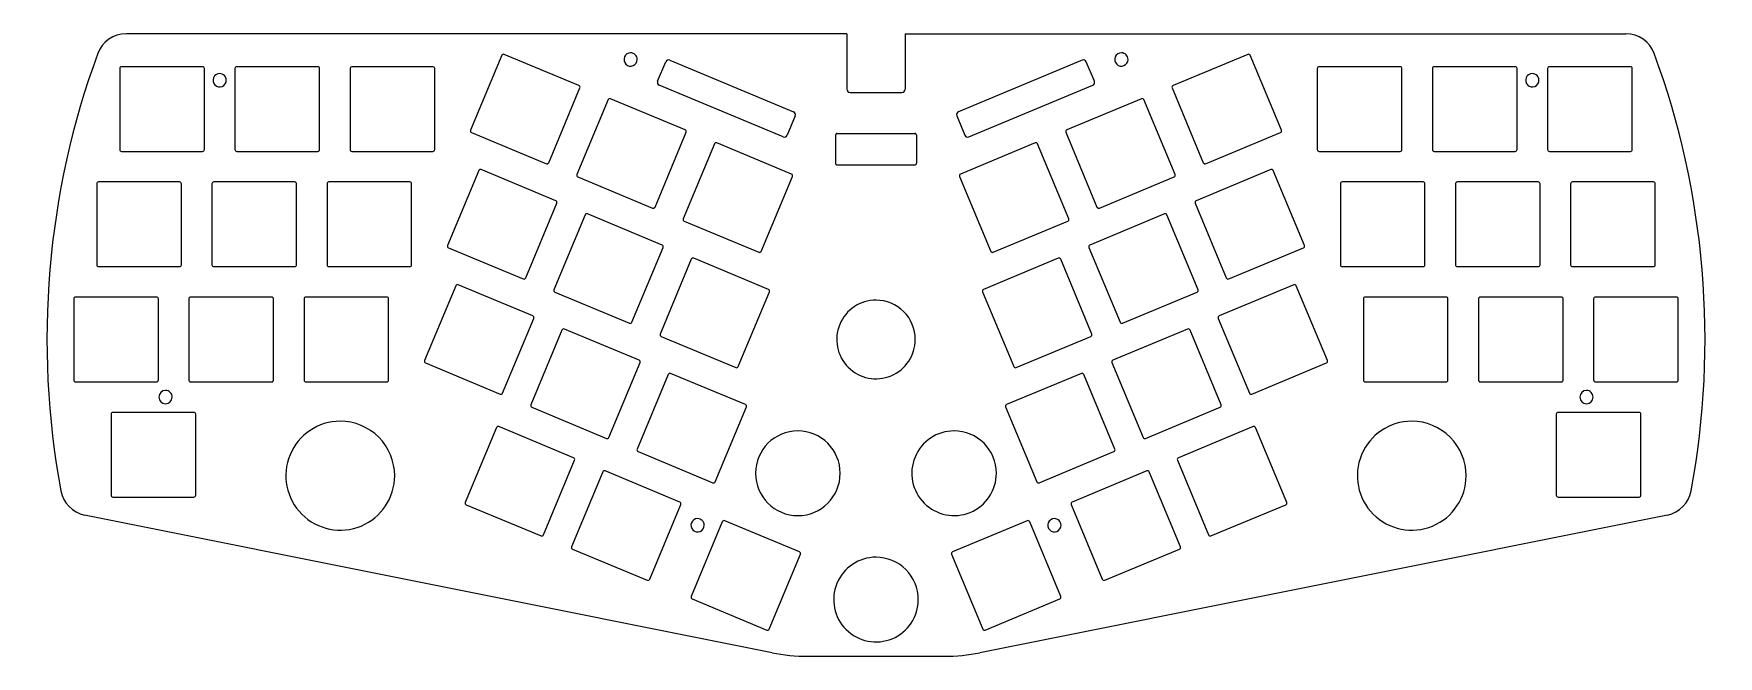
# Model space of a CAD drawing. Header units: millimetres. Extents: x 0 to 279, y 4 to 107.
import ezdxf

# ---------------------------------------------------------------- set-up
doc = ezdxf.new("R2010")
doc.units = ezdxf.units.MM
doc.layers.get('0').update_dxf_attribs({"linetype": 'CONTINUOUS'})

msp = doc.modelspace()

# ---------------------------------------------------------------- linework, layer by layer
at = {"color": 1}
for points in [[(134.9574, 107.2573), (15.6952, 107.2573)], [(134.9574, 107.2573), (134.9574, 98.0627)], [(144.5574, 107.2573), (144.5574, 98.0627)], [(144.5574, 107.2573), (263.8196, 107.2573)], [(77.8424, 103.6832), (72.6888, 91.3139)], [(90.604, 98.6911), (78.2347, 103.8448)], [(201.2801, 103.8448), (188.9108, 98.6911)], [(206.826, 91.3139), (201.6724, 103.6832)], [(14.6474, 101.5069), (14.6474, 88.1069)], [(28.3474, 101.8069), (14.9474, 101.8069)], [(28.6474, 88.1069), (28.6474, 101.5069)], [(33.6974, 101.5069), (33.6974, 88.1069)], [(47.3974, 101.8069), (33.9974, 101.8069)], [(47.6974, 88.1069), (47.6974, 101.5069)], [(52.7474, 101.5069), (52.7474, 88.1069)], [(66.4474, 101.8069), (53.0474, 101.8069)], [(66.7474, 88.1069), (66.7474, 101.5069)], [(103.6272, 99.3915), (104.9733, 102.6223)], [(105.6272, 102.8915), (126.1196, 94.3534)], [(173.8876, 102.8915), (153.3952, 94.3534)], [(175.8876, 99.3915), (174.5415, 102.6223)], [(212.7674, 101.5069), (212.7674, 88.1069)], [(226.4674, 101.8069), (213.0674, 101.8069)], [(226.7674, 88.1069), (226.7674, 101.5069)], [(231.8174, 101.5069), (231.8174, 88.1069)], [(245.5174, 101.8069), (232.1174, 101.8069)], [(245.8174, 88.1069), (245.8174, 101.5069)], [(250.8674, 101.5069), (250.8674, 88.1069)], [(264.5674, 101.8069), (251.1674, 101.8069)], [(264.8674, 88.1069), (264.8674, 101.5069)], [(85.6119, 85.9295), (90.7656, 98.2988)], [(124.3889, 90.1995), (103.8965, 98.7377)], [(135.4574, 97.5627), (144.0574, 97.5627)], [(155.1259, 90.1995), (175.6183, 98.7377)], [(188.7492, 98.2988), (193.9029, 85.9295)], [(95.4272, 96.3566), (90.2735, 83.9873)], [(108.1888, 91.3645), (95.8195, 96.5181)], [(183.6953, 96.5181), (171.326, 91.3645)], [(189.2413, 83.9873), (184.0876, 96.3566)], [(126.3888, 93.6995), (125.0427, 90.4687)], [(153.126, 93.6995), (154.4721, 90.4687)], [(72.8503, 90.9216), (85.2196, 85.768)], [(103.1967, 78.6028), (108.3503, 90.9722)], [(125.7735, 84.0378), (113.4042, 89.1915)], [(133.0574, 90.4627), (133.0574, 85.8627)], [(133.3574, 90.7627), (146.1574, 90.7627)], [(146.4574, 90.4627), (146.4574, 85.8627)], [(166.1106, 89.1915), (153.7413, 84.0378)], [(171.1645, 90.9722), (176.3181, 78.6028)], [(194.2952, 85.768), (206.6645, 90.9216)], [(14.9474, 87.8069), (28.3474, 87.8069)], [(33.9974, 87.8069), (47.3974, 87.8069)], [(53.0474, 87.8069), (66.4474, 87.8069)], [(113.0119, 89.0299), (107.8582, 76.6606)], [(171.6566, 76.6606), (166.5029, 89.0299)], [(213.0674, 87.8069), (226.4674, 87.8069)], [(232.1174, 87.8069), (245.5174, 87.8069)], [(251.1674, 87.8069), (264.5674, 87.8069)], [(74.0327, 84.6332), (68.8791, 72.2639)], [(86.7943, 79.6411), (74.425, 84.7947)], [(120.7814, 71.2762), (125.935, 83.6455)], [(133.3574, 85.5627), (146.1574, 85.5627)], [(153.5798, 83.6455), (158.7334, 71.2762)], [(205.0898, 84.7947), (192.7205, 79.6411)], [(210.6357, 72.2639), (205.4821, 84.6332)], [(10.8374, 82.4569), (10.8374, 69.0569)], [(24.5374, 82.7569), (11.1374, 82.7569)], [(24.8374, 69.0569), (24.8374, 82.4569)], [(29.8874, 82.4569), (29.8874, 69.0569)], [(43.5874, 82.7569), (30.1874, 82.7569)], [(43.8874, 69.0569), (43.8874, 82.4569)], [(48.9374, 82.4569), (48.9374, 69.0569)], [(62.6374, 82.7569), (49.2374, 82.7569)], [(62.9374, 69.0569), (62.9374, 82.4569)], [(90.435, 83.595), (102.8043, 78.4413)], [(176.7105, 78.4413), (189.0798, 83.595)], [(216.5774, 82.4569), (216.5774, 69.0569)], [(230.2774, 82.7569), (216.8774, 82.7569)], [(230.5774, 69.0569), (230.5774, 82.4569)], [(235.6274, 82.4569), (235.6274, 69.0569)], [(249.3274, 82.7569), (235.9274, 82.7569)], [(249.6274, 69.0569), (249.6274, 82.4569)], [(254.6774, 82.4569), (254.6774, 69.0569)], [(268.3774, 82.7569), (254.9774, 82.7569)], [(268.6774, 69.0569), (268.6774, 82.4569)], [(81.8022, 66.8794), (86.9559, 79.2488)], [(192.5589, 79.2488), (197.7126, 66.8794)], [(91.6174, 77.3065), (86.4638, 64.9372)], [(104.3791, 72.3144), (92.0097, 77.4681)], [(108.0198, 76.2683), (120.3891, 71.1146)], [(159.1257, 71.1146), (171.495, 76.2683)], [(187.5051, 77.4681), (175.1357, 72.3144)], [(193.051, 64.9372), (187.8974, 77.3065)], [(69.0406, 71.8716), (81.4099, 66.7179)], [(99.3869, 59.5528), (104.5406, 71.9221)], [(109.2022, 69.9799), (104.0485, 57.6106)], [(121.9638, 64.9877), (109.5945, 70.1414)], [(169.9203, 70.1414), (157.551, 64.9877)], [(175.4663, 57.6106), (170.3126, 69.9799)], [(174.9742, 71.9221), (180.1279, 59.5528)], [(198.1049, 66.7179), (210.4742, 71.8716)], [(11.1374, 68.7569), (24.5374, 68.7569)], [(30.1874, 68.7569), (43.5874, 68.7569)], [(49.2374, 68.7569), (62.6374, 68.7569)], [(216.8774, 68.7569), (230.2774, 68.7569)], [(235.9274, 68.7569), (249.3274, 68.7569)], [(254.9774, 68.7569), (268.3774, 68.7569)], [(70.223, 65.5831), (65.0693, 53.2138)], [(82.9846, 60.591), (70.6153, 65.7447)], [(86.6253, 64.5449), (98.9946, 59.3912)], [(116.9717, 52.2261), (122.1253, 64.5954)], [(157.3895, 64.5954), (162.5431, 52.2261)], [(180.5202, 59.3912), (192.8895, 64.5449)], [(208.8995, 65.7447), (196.5302, 60.591)], [(214.4455, 53.2138), (209.2918, 65.5831)], [(7.0274, 63.4069), (7.0274, 50.0069)], [(20.7274, 63.7069), (7.3274, 63.7069)], [(21.0274, 50.0069), (21.0274, 63.4069)], [(26.0774, 63.4069), (26.0774, 50.0069)], [(39.7774, 63.7069), (26.3774, 63.7069)], [(40.0774, 50.0069), (40.0774, 63.4069)], [(45.1274, 63.4069), (45.1274, 50.0069)], [(58.8274, 63.7069), (45.4274, 63.7069)], [(59.1274, 50.0069), (59.1274, 63.4069)], [(220.3874, 63.4069), (220.3874, 50.0069)], [(234.0874, 63.7069), (220.6874, 63.7069)], [(234.3874, 50.0069), (234.3874, 63.4069)], [(239.4374, 63.4069), (239.4374, 50.0069)], [(253.1374, 63.7069), (239.7374, 63.7069)], [(253.4374, 50.0069), (253.4374, 63.4069)], [(258.4874, 63.4069), (258.4874, 50.0069)], [(272.1874, 63.7069), (258.7874, 63.7069)], [(272.4874, 50.0069), (272.4874, 63.4069)], [(77.9925, 47.8294), (83.1462, 60.1987)], [(196.3686, 60.1987), (201.5223, 47.8294)], [(87.8077, 58.2565), (82.6541, 45.8872)], [(100.5693, 53.2643), (88.2, 58.418)], [(104.2101, 57.2182), (116.5794, 52.0646)], [(162.9354, 52.0646), (175.3047, 57.2182)], [(191.3148, 58.418), (178.9455, 53.2643)], [(196.8607, 45.8872), (191.7071, 58.2565)], [(65.2309, 52.8215), (77.6002, 47.6678)], [(95.5772, 40.5027), (100.7309, 52.872)], [(105.3925, 50.9298), (100.2388, 38.5605)], [(118.1541, 45.9377), (105.7848, 51.0913)], [(173.73, 51.0913), (161.3607, 45.9377)], [(179.276, 38.5605), (174.1223, 50.9298)], [(178.7839, 52.872), (183.9376, 40.5027)], [(201.9146, 47.6678), (214.2839, 52.8215)], [(7.3274, 49.7069), (20.7274, 49.7069)], [(26.3774, 49.7069), (39.7774, 49.7069)], [(45.4274, 49.7069), (58.8274, 49.7069)], [(220.6874, 49.7069), (234.0874, 49.7069)], [(239.7374, 49.7069), (253.1374, 49.7069)], [(258.7874, 49.7069), (272.1874, 49.7069)], [(26.9184, 44.6569), (13.5184, 44.6569)], [(82.8156, 45.4948), (95.1849, 40.3412)], [(113.162, 33.1761), (118.3156, 45.5454)], [(161.1992, 45.5454), (166.3528, 33.1761)], [(184.3299, 40.3412), (196.6992, 45.4948)], [(265.9964, 44.6569), (252.5964, 44.6569)], [(13.2184, 44.3569), (13.2184, 30.9569)], [(27.2184, 30.9569), (27.2184, 44.3569)], [(76.9634, 42.1376), (71.8098, 29.7683)], [(89.725, 37.1455), (77.3557, 42.2992)], [(202.1591, 42.2992), (189.7898, 37.1455)], [(207.705, 29.7683), (202.5514, 42.1376)], [(252.2964, 44.3569), (252.2964, 30.9569)], [(266.2964, 30.9569), (266.2964, 44.3569)], [(84.7329, 24.3839), (89.8866, 36.7532)], [(100.4003, 38.1682), (112.7696, 33.0145)], [(166.7451, 33.0145), (179.1145, 38.1682)], [(189.6282, 36.7532), (194.7819, 24.3839)], [(94.5481, 34.811), (89.3945, 22.4416)], [(107.3098, 29.8188), (94.9405, 34.9725)], [(184.5743, 34.9725), (172.205, 29.8188)], [(190.1203, 22.4416), (184.9667, 34.811)], [(13.5184, 30.6569), (26.9184, 30.6569)], [(71.9713, 29.376), (84.3406, 24.2223)], [(102.3176, 17.0572), (107.4713, 29.4265)], [(172.0435, 29.4265), (177.1972, 17.0572)], [(195.1742, 24.2223), (207.5435, 29.376)], [(252.5964, 30.6569), (265.9964, 30.6569)], [(122.563, 4.9109), (8.8374, 27.6768)], [(114.3307, 26.5679), (109.1771, 14.1986)], [(127.0923, 21.5758), (114.723, 26.7294)], [(164.7918, 26.7294), (152.4225, 21.5758)], [(270.6779, 27.6773), (156.9496, 4.9109)], [(170.3377, 14.1986), (165.1841, 26.5679)], [(89.556, 22.0493), (101.9253, 16.8957)], [(122.1002, 8.8142), (127.2539, 21.1835)], [(152.2609, 21.1835), (157.4146, 8.8142)], [(177.5895, 16.8957), (189.9588, 22.0493)], [(109.3386, 13.8063), (121.7079, 8.6526)], [(157.8069, 8.6526), (170.1762, 13.8063)], [(128.4517, 4.3273), (151.061, 4.3273)]]:
    msp.add_lwpolyline(points, dxfattribs=at)
for points in [[(99.162804, 104.0938)], [(180.35201, 104.0938)], [(31.1724, 100.6694)], [(248.34241, 100.6694)], [(139.7574, 63.206902)], [(22.218399, 48.2819)], [(257.29639, 48.2819)], [(51.127399, 43.181896)], [(228.38741, 43.181896)], [(126.8342, 41.591297)], [(152.6806, 41.591297)], [(110.242, 27.084699)], [(169.2728, 27.084699)], [(139.7574, 20.706898)]]:
    msp.add_lwpolyline(points, close=True, dxfattribs=at)
for points in [[(15.6952, 107.2573), (13.598371, 107.257284), (11.724293, 105.948951), (11.0016, 103.9806)], [(268.5132, 103.9806), (267.790531, 105.94897), (265.916438, 107.257313), (263.8196, 107.2573)], [(11.0016, 103.9806), (2.513041, 80.860928), (0.406229, 55.882157), (4.9024, 31.6673)], [(78.00508, 103.845252), (77.931508, 103.814946), (77.87299, 103.756654), (77.8424, 103.6832)], [(78.2347, 103.8448), (78.161249, 103.875396), (78.078651, 103.875559), (78.00508, 103.845252)], [(98.146537, 103.414752), (97.976277, 103.00371), (98.070389, 102.53058), (98.384987, 102.215982)], [(99.162804, 104.0938), (98.717896, 104.0938), (98.316796, 103.825794), (98.146537, 103.414752)], [(99.940621, 103.771617), (99.734331, 103.977907), (99.454542, 104.0938), (99.162804, 104.0938)], [(100.262804, 102.9938), (100.262804, 103.285538), (100.146911, 103.565327), (99.940621, 103.771617)], [(179.335743, 103.414752), (179.165483, 103.00371), (179.259595, 102.53058), (179.574193, 102.215982)], [(180.35201, 104.0938), (179.907102, 104.0938), (179.506002, 103.825794), (179.335743, 103.414752)], [(181.129827, 103.771617), (180.923537, 103.977907), (180.643748, 104.0938), (180.35201, 104.0938)], [(181.45201, 102.9938), (181.45201, 103.285538), (181.336117, 103.565327), (181.129827, 103.771617)], [(201.50972, 103.845252), (201.436149, 103.875559), (201.353551, 103.875396), (201.2801, 103.8448)], [(201.6724, 103.6832), (201.64181, 103.756654), (201.583292, 103.814946), (201.50972, 103.845252)], [(274.6124, 31.6673), (279.108571, 55.882157), (277.001759, 80.860928), (268.5132, 103.9806)], [(14.735268, 101.719032), (14.679007, 101.662771), (14.6474, 101.586465), (14.6474, 101.5069)], [(14.9474, 101.8069), (14.867835, 101.8069), (14.791529, 101.775293), (14.735268, 101.719032)], [(28.559532, 101.719032), (28.503271, 101.775293), (28.426965, 101.8069), (28.3474, 101.8069)], [(28.6474, 101.5069), (28.6474, 101.586465), (28.615793, 101.662771), (28.559532, 101.719032)], [(31.1724, 100.6694), (30.727492, 100.6694), (30.326392, 100.401394), (30.156133, 99.990352)], [(31.950217, 100.347217), (31.743927, 100.553507), (31.464138, 100.6694), (31.1724, 100.6694)], [(32.2724, 99.5694), (32.2724, 99.861138), (32.156507, 100.140927), (31.950217, 100.347217)], [(33.785268, 101.719032), (33.729007, 101.662771), (33.6974, 101.586465), (33.6974, 101.5069)], [(33.9974, 101.8069), (33.917835, 101.8069), (33.841529, 101.775293), (33.785268, 101.719032)], [(47.609532, 101.719032), (47.553271, 101.775293), (47.476965, 101.8069), (47.3974, 101.8069)], [(47.6974, 101.5069), (47.6974, 101.586465), (47.665793, 101.662771), (47.609532, 101.719032)], [(53.0474, 101.8069), (52.881715, 101.8069), (52.7474, 101.672585), (52.7474, 101.5069)], [(66.7474, 101.5069), (66.7474, 101.672585), (66.613085, 101.8069), (66.4474, 101.8069)], [(98.384987, 102.215982), (98.699584, 101.901385), (99.172714, 101.807273), (99.583756, 101.977532)], [(99.583756, 101.977532), (99.994798, 102.147792), (100.262804, 102.548891), (100.262804, 102.9938)], [(105.244493, 102.892337), (105.121861, 102.841852), (105.024309, 102.744715), (104.9733, 102.6223)], [(105.6272, 102.8915), (105.50479, 102.942522), (105.367125, 102.942823), (105.244493, 102.892337)], [(174.270307, 102.892337), (174.147675, 102.942823), (174.01001, 102.942522), (173.8876, 102.8915)], [(174.5415, 102.6223), (174.490491, 102.744715), (174.392939, 102.841852), (174.270307, 102.892337)], [(179.574193, 102.215982), (179.88879, 101.901385), (180.36192, 101.807273), (180.772962, 101.977532)], [(180.772962, 101.977532), (181.184004, 102.147792), (181.45201, 102.548891), (181.45201, 102.9938)], [(212.855268, 101.719032), (212.799007, 101.662771), (212.7674, 101.586465), (212.7674, 101.5069)], [(213.0674, 101.8069), (212.987835, 101.8069), (212.911529, 101.775293), (212.855268, 101.719032)], [(226.679532, 101.719032), (226.623271, 101.775293), (226.546965, 101.8069), (226.4674, 101.8069)], [(226.7674, 101.5069), (226.7674, 101.586465), (226.735793, 101.662771), (226.679532, 101.719032)], [(231.905268, 101.719032), (231.849007, 101.662771), (231.8174, 101.586465), (231.8174, 101.5069)], [(232.1174, 101.8069), (232.037835, 101.8069), (231.961529, 101.775293), (231.905268, 101.719032)], [(245.729532, 101.719032), (245.673271, 101.775293), (245.596965, 101.8069), (245.5174, 101.8069)], [(245.8174, 101.5069), (245.8174, 101.586465), (245.785793, 101.662771), (245.729532, 101.719032)], [(248.34241, 100.6694), (247.897502, 100.6694), (247.496402, 100.401394), (247.326143, 99.990352)], [(249.120227, 100.347217), (248.913937, 100.553507), (248.634148, 100.6694), (248.34241, 100.6694)], [(249.44241, 99.5694), (249.44241, 99.861138), (249.326517, 100.140927), (249.120227, 100.347217)], [(250.955268, 101.719032), (250.899007, 101.662771), (250.8674, 101.586465), (250.8674, 101.5069)], [(251.1674, 101.8069), (251.087835, 101.8069), (251.011529, 101.775293), (250.955268, 101.719032)], [(264.779532, 101.719032), (264.723271, 101.775293), (264.646965, 101.8069), (264.5674, 101.8069)], [(264.8674, 101.5069), (264.8674, 101.586465), (264.835793, 101.662771), (264.779532, 101.719032)], [(30.156133, 99.990352), (29.985873, 99.57931), (30.079985, 99.10618), (30.394583, 98.791583)], [(30.394583, 98.791583), (30.70918, 98.476985), (31.18231, 98.382873), (31.593352, 98.553133)], [(31.593352, 98.553133), (32.004394, 98.723392), (32.2724, 99.124492), (32.2724, 99.5694)], [(90.766052, 98.52842), (90.735746, 98.601992), (90.677454, 98.66051), (90.604, 98.6911)], [(90.7656, 98.2988), (90.796196, 98.372251), (90.796359, 98.454849), (90.766052, 98.52842)], [(103.6272, 99.3915), (103.52103, 99.136593), (103.641598, 98.843882), (103.8965, 98.7377)], [(134.9574, 98.0627), (134.9574, 97.930092), (135.010078, 97.802915), (135.103847, 97.709147)], [(135.103847, 97.709147), (135.197615, 97.615378), (135.324792, 97.5627), (135.4574, 97.5627)], [(144.0574, 97.5627), (144.190008, 97.5627), (144.317185, 97.615378), (144.410953, 97.709147)], [(144.410953, 97.709147), (144.504722, 97.802915), (144.5574, 97.930092), (144.5574, 98.0627)], [(175.6183, 98.7377), (175.873202, 98.843882), (175.99377, 99.136593), (175.8876, 99.3915)], [(188.748748, 98.52842), (188.718441, 98.454849), (188.718604, 98.372251), (188.7492, 98.2988)], [(188.9108, 98.6911), (188.837346, 98.66051), (188.779054, 98.601992), (188.748748, 98.52842)], [(247.326143, 99.990352), (247.155883, 99.57931), (247.249995, 99.10618), (247.564593, 98.791583)], [(247.564593, 98.791583), (247.87919, 98.476985), (248.35232, 98.382873), (248.763362, 98.553133)], [(248.763362, 98.553133), (249.174404, 98.723392), (249.44241, 99.124492), (249.44241, 99.5694)], [(95.8195, 96.5181), (95.666572, 96.581824), (95.49094, 96.509521), (95.4272, 96.3566)], [(184.0876, 96.3566), (184.02386, 96.509521), (183.848228, 96.581824), (183.6953, 96.5181)], [(126.389637, 94.082207), (126.339152, 94.204839), (126.242015, 94.302391), (126.1196, 94.3534)], [(126.3888, 93.6995), (126.439822, 93.82191), (126.440123, 93.959575), (126.389637, 94.082207)], [(153.125163, 94.082207), (153.074677, 93.959575), (153.074978, 93.82191), (153.126, 93.6995)], [(153.3952, 94.3534), (153.272785, 94.302391), (153.175648, 94.204839), (153.125163, 94.082207)], [(72.6888, 91.3139), (72.625076, 91.160972), (72.697379, 90.98534), (72.8503, 90.9216)], [(108.3503, 90.9722), (108.414024, 91.125128), (108.341721, 91.30076), (108.1888, 91.3645)], [(113.17458, 89.191952), (113.101008, 89.161646), (113.04249, 89.103354), (113.0119, 89.0299)], [(113.4042, 89.1915), (113.330749, 89.222096), (113.248151, 89.222259), (113.17458, 89.191952)], [(124.3889, 90.1995), (124.643779, 90.093319), (124.936479, 90.213837), (125.0427, 90.4687)], [(133.145268, 90.674832), (133.089007, 90.618571), (133.0574, 90.542265), (133.0574, 90.4627)], [(133.3574, 90.7627), (133.277835, 90.7627), (133.201529, 90.731093), (133.145268, 90.674832)], [(146.369532, 90.674832), (146.313271, 90.731093), (146.236965, 90.7627), (146.1574, 90.7627)], [(146.4574, 90.4627), (146.4574, 90.542265), (146.425793, 90.618571), (146.369532, 90.674832)], [(154.4721, 90.4687), (154.578321, 90.213837), (154.871021, 90.093319), (155.1259, 90.1995)], [(166.34022, 89.191952), (166.266649, 89.222259), (166.184051, 89.222096), (166.1106, 89.1915)], [(166.5029, 89.0299), (166.47231, 89.103354), (166.413792, 89.161646), (166.34022, 89.191952)], [(171.326, 91.3645), (171.173079, 91.30076), (171.100776, 91.125128), (171.1645, 90.9722)], [(206.6645, 90.9216), (206.817421, 90.98534), (206.889724, 91.160972), (206.826, 91.3139)], [(14.6474, 88.1069), (14.6474, 88.027335), (14.679007, 87.951029), (14.735268, 87.894768)], [(14.735268, 87.894768), (14.791529, 87.838507), (14.867835, 87.8069), (14.9474, 87.8069)], [(28.3474, 87.8069), (28.426965, 87.8069), (28.503271, 87.838507), (28.559532, 87.894768)], [(28.559532, 87.894768), (28.615793, 87.951029), (28.6474, 88.027335), (28.6474, 88.1069)], [(33.6974, 88.1069), (33.6974, 88.027335), (33.729007, 87.951029), (33.785268, 87.894768)], [(33.785268, 87.894768), (33.841529, 87.838507), (33.917835, 87.8069), (33.9974, 87.8069)], [(47.3974, 87.8069), (47.476965, 87.8069), (47.553271, 87.838507), (47.609532, 87.894768)], [(47.609532, 87.894768), (47.665793, 87.951029), (47.6974, 88.027335), (47.6974, 88.1069)], [(52.7474, 88.1069), (52.7474, 88.027335), (52.779007, 87.951029), (52.835268, 87.894768)], [(52.835268, 87.894768), (52.891529, 87.838507), (52.967835, 87.8069), (53.0474, 87.8069)], [(66.4474, 87.8069), (66.613085, 87.8069), (66.7474, 87.941215), (66.7474, 88.1069)], [(212.7674, 88.1069), (212.7674, 88.027335), (212.799007, 87.951029), (212.855268, 87.894768)], [(212.855268, 87.894768), (212.911529, 87.838507), (212.987835, 87.8069), (213.0674, 87.8069)], [(226.4674, 87.8069), (226.546965, 87.8069), (226.623271, 87.838507), (226.679532, 87.894768)], [(226.679532, 87.894768), (226.735793, 87.951029), (226.7674, 88.027335), (226.7674, 88.1069)], [(231.8174, 88.1069), (231.8174, 88.027335), (231.849007, 87.951029), (231.905268, 87.894768)], [(231.905268, 87.894768), (231.961529, 87.838507), (232.037835, 87.8069), (232.1174, 87.8069)], [(245.5174, 87.8069), (245.596965, 87.8069), (245.673271, 87.838507), (245.729532, 87.894768)], [(245.729532, 87.894768), (245.785793, 87.951029), (245.8174, 88.027335), (245.8174, 88.1069)], [(250.8674, 88.1069), (250.8674, 88.027335), (250.899007, 87.951029), (250.955268, 87.894768)], [(250.955268, 87.894768), (251.011529, 87.838507), (251.087835, 87.8069), (251.1674, 87.8069)], [(264.5674, 87.8069), (264.646965, 87.8069), (264.723271, 87.838507), (264.779532, 87.894768)], [(264.779532, 87.894768), (264.835793, 87.951029), (264.8674, 88.027335), (264.8674, 88.1069)], [(74.425, 84.7947), (74.272072, 84.858424), (74.09644, 84.786121), (74.0327, 84.6332)], [(85.2196, 85.768), (85.372528, 85.704276), (85.54816, 85.776579), (85.6119, 85.9295)], [(90.2735, 83.9873), (90.209776, 83.834372), (90.282079, 83.65874), (90.435, 83.595)], [(125.935, 83.6455), (125.998724, 83.798428), (125.926421, 83.97406), (125.7735, 84.0378)], [(133.0574, 85.8627), (133.0574, 85.783135), (133.089007, 85.706829), (133.145268, 85.650568)], [(133.145268, 85.650568), (133.201529, 85.594307), (133.277835, 85.5627), (133.3574, 85.5627)], [(146.1574, 85.5627), (146.236965, 85.5627), (146.313271, 85.594307), (146.369532, 85.650568)], [(146.369532, 85.650568), (146.425793, 85.706829), (146.4574, 85.783135), (146.4574, 85.8627)], [(153.7413, 84.0378), (153.588379, 83.97406), (153.516076, 83.798428), (153.5798, 83.6455)], [(189.0798, 83.595), (189.232721, 83.65874), (189.305024, 83.834372), (189.2413, 83.9873)], [(193.9029, 85.9295), (193.96664, 85.776579), (194.142272, 85.704276), (194.2952, 85.768)], [(205.4821, 84.6332), (205.41836, 84.786121), (205.242728, 84.858424), (205.0898, 84.7947)], [(10.925268, 82.669032), (10.869007, 82.612771), (10.8374, 82.536465), (10.8374, 82.4569)], [(11.1374, 82.7569), (11.057835, 82.7569), (10.981529, 82.725293), (10.925268, 82.669032)], [(24.749532, 82.669032), (24.693271, 82.725293), (24.616965, 82.7569), (24.5374, 82.7569)], [(24.8374, 82.4569), (24.8374, 82.536465), (24.805793, 82.612771), (24.749532, 82.669032)], [(29.975268, 82.669032), (29.919007, 82.612771), (29.8874, 82.536465), (29.8874, 82.4569)], [(30.1874, 82.7569), (30.107835, 82.7569), (30.031529, 82.725293), (29.975268, 82.669032)], [(43.799532, 82.669032), (43.743271, 82.725293), (43.666965, 82.7569), (43.5874, 82.7569)], [(43.8874, 82.4569), (43.8874, 82.536465), (43.855793, 82.612771), (43.799532, 82.669032)], [(49.025268, 82.669032), (48.969007, 82.612771), (48.9374, 82.536465), (48.9374, 82.4569)], [(49.2374, 82.7569), (49.157835, 82.7569), (49.081529, 82.725293), (49.025268, 82.669032)], [(62.849532, 82.669032), (62.793271, 82.725293), (62.716965, 82.7569), (62.6374, 82.7569)], [(62.9374, 82.4569), (62.9374, 82.536465), (62.905793, 82.612771), (62.849532, 82.669032)], [(216.665268, 82.669032), (216.609007, 82.612771), (216.5774, 82.536465), (216.5774, 82.4569)], [(216.8774, 82.7569), (216.797835, 82.7569), (216.721529, 82.725293), (216.665268, 82.669032)], [(230.489532, 82.669032), (230.433271, 82.725293), (230.356965, 82.7569), (230.2774, 82.7569)], [(230.5774, 82.4569), (230.5774, 82.536465), (230.545793, 82.612771), (230.489532, 82.669032)], [(235.715268, 82.669032), (235.659007, 82.612771), (235.6274, 82.536465), (235.6274, 82.4569)], [(235.9274, 82.7569), (235.847835, 82.7569), (235.771529, 82.725293), (235.715268, 82.669032)], [(249.539532, 82.669032), (249.483271, 82.725293), (249.406965, 82.7569), (249.3274, 82.7569)], [(249.6274, 82.4569), (249.6274, 82.536465), (249.595793, 82.612771), (249.539532, 82.669032)], [(254.765268, 82.669032), (254.709007, 82.612771), (254.6774, 82.536465), (254.6774, 82.4569)], [(254.9774, 82.7569), (254.897835, 82.7569), (254.821529, 82.725293), (254.765268, 82.669032)], [(268.589532, 82.669032), (268.533271, 82.725293), (268.456965, 82.7569), (268.3774, 82.7569)], [(268.6774, 82.4569), (268.6774, 82.536465), (268.645793, 82.612771), (268.589532, 82.669032)], [(86.956352, 79.47842), (86.926046, 79.551992), (86.867754, 79.61051), (86.7943, 79.6411)], [(86.9559, 79.2488), (86.986496, 79.322251), (86.986659, 79.404849), (86.956352, 79.47842)], [(102.8043, 78.4413), (102.87775, 78.410667), (102.960363, 78.410473), (103.033956, 78.440762)], [(103.033956, 78.440762), (103.107549, 78.471051), (103.166091, 78.529339), (103.1967, 78.6028)], [(176.3181, 78.6028), (176.348709, 78.529339), (176.407251, 78.471051), (176.480844, 78.440762)], [(176.480844, 78.440762), (176.554437, 78.410473), (176.63705, 78.410667), (176.7105, 78.4413)], [(192.558448, 79.47842), (192.528141, 79.404849), (192.528304, 79.322251), (192.5589, 79.2488)], [(192.7205, 79.6411), (192.647046, 79.61051), (192.588754, 79.551992), (192.558448, 79.47842)], [(91.78008, 77.468552), (91.706508, 77.438246), (91.64799, 77.379954), (91.6174, 77.3065)], [(92.0097, 77.4681), (91.936249, 77.498696), (91.853651, 77.498859), (91.78008, 77.468552)], [(107.8582, 76.6606), (107.827604, 76.587149), (107.827441, 76.504551), (107.857748, 76.43098)], [(107.857748, 76.43098), (107.888054, 76.357408), (107.946346, 76.29889), (108.0198, 76.2683)], [(171.495, 76.2683), (171.568454, 76.29889), (171.626746, 76.357408), (171.657052, 76.43098)], [(171.657052, 76.43098), (171.687359, 76.504551), (171.687196, 76.587149), (171.6566, 76.6606)], [(187.73472, 77.468552), (187.661149, 77.498859), (187.578551, 77.498696), (187.5051, 77.4681)], [(187.8974, 77.3065), (187.86681, 77.379954), (187.808292, 77.438246), (187.73472, 77.468552)], [(68.8791, 72.2639), (68.815376, 72.110972), (68.887679, 71.93534), (69.0406, 71.8716)], [(104.5406, 71.9221), (104.604324, 72.075028), (104.532021, 72.25066), (104.3791, 72.3144)], [(109.5945, 70.1414), (109.441572, 70.205124), (109.26594, 70.132821), (109.2022, 69.9799)], [(120.3891, 71.1146), (120.462551, 71.084004), (120.545149, 71.083841), (120.61872, 71.114148)], [(120.61872, 71.114148), (120.692292, 71.144454), (120.75081, 71.202746), (120.7814, 71.2762)], [(158.7334, 71.2762), (158.76399, 71.202746), (158.822508, 71.144454), (158.89608, 71.114148)], [(158.89608, 71.114148), (158.969651, 71.083841), (159.052249, 71.084004), (159.1257, 71.1146)], [(170.3126, 69.9799), (170.24886, 70.132821), (170.073228, 70.205124), (169.9203, 70.1414)], [(175.1357, 72.3144), (174.982779, 72.25066), (174.910476, 72.075028), (174.9742, 71.9221)], [(210.4742, 71.8716), (210.627121, 71.93534), (210.699424, 72.110972), (210.6357, 72.2639)], [(10.8374, 69.0569), (10.8374, 68.977335), (10.869007, 68.901029), (10.925268, 68.844768)], [(10.925268, 68.844768), (10.981529, 68.788507), (11.057835, 68.7569), (11.1374, 68.7569)], [(24.5374, 68.7569), (24.616965, 68.7569), (24.693271, 68.788507), (24.749532, 68.844768)], [(24.749532, 68.844768), (24.805793, 68.901029), (24.8374, 68.977335), (24.8374, 69.0569)], [(29.8874, 69.0569), (29.8874, 68.977335), (29.919007, 68.901029), (29.975268, 68.844768)], [(29.975268, 68.844768), (30.031529, 68.788507), (30.107835, 68.7569), (30.1874, 68.7569)], [(43.5874, 68.7569), (43.666965, 68.7569), (43.743271, 68.788507), (43.799532, 68.844768)], [(43.799532, 68.844768), (43.855793, 68.901029), (43.8874, 68.977335), (43.8874, 69.0569)], [(48.9374, 69.0569), (48.9374, 68.977335), (48.969007, 68.901029), (49.025268, 68.844768)], [(49.025268, 68.844768), (49.081529, 68.788507), (49.157835, 68.7569), (49.2374, 68.7569)], [(62.6374, 68.7569), (62.716965, 68.7569), (62.793271, 68.788507), (62.849532, 68.844768)], [(62.849532, 68.844768), (62.905793, 68.901029), (62.9374, 68.977335), (62.9374, 69.0569)], [(216.5774, 69.0569), (216.5774, 68.977335), (216.609007, 68.901029), (216.665268, 68.844768)], [(216.665268, 68.844768), (216.721529, 68.788507), (216.797835, 68.7569), (216.8774, 68.7569)], [(230.2774, 68.7569), (230.356965, 68.7569), (230.433271, 68.788507), (230.489532, 68.844768)], [(230.489532, 68.844768), (230.545793, 68.901029), (230.5774, 68.977335), (230.5774, 69.0569)], [(235.6274, 69.0569), (235.6274, 68.977335), (235.659007, 68.901029), (235.715268, 68.844768)], [(235.715268, 68.844768), (235.771529, 68.788507), (235.847835, 68.7569), (235.9274, 68.7569)], [(249.3274, 68.7569), (249.406965, 68.7569), (249.483271, 68.788507), (249.539532, 68.844768)], [(249.539532, 68.844768), (249.595793, 68.901029), (249.6274, 68.977335), (249.6274, 69.0569)], [(254.6774, 69.0569), (254.6774, 68.977335), (254.709007, 68.901029), (254.765268, 68.844768)], [(254.765268, 68.844768), (254.821529, 68.788507), (254.897835, 68.7569), (254.9774, 68.7569)], [(268.3774, 68.7569), (268.456965, 68.7569), (268.533271, 68.788507), (268.589532, 68.844768)], [(268.589532, 68.844768), (268.645793, 68.901029), (268.6774, 68.977335), (268.6774, 69.0569)], [(70.38568, 65.745152), (70.312108, 65.714846), (70.25359, 65.656554), (70.223, 65.5831)], [(70.6153, 65.7447), (70.541849, 65.775296), (70.459251, 65.775459), (70.38568, 65.745152)], [(81.4099, 66.7179), (81.562828, 66.654176), (81.73846, 66.726479), (81.8022, 66.8794)], [(86.4638, 64.9372), (86.400076, 64.784272), (86.472379, 64.60864), (86.6253, 64.5449)], [(122.1253, 64.5954), (122.189024, 64.748328), (122.116721, 64.92396), (121.9638, 64.9877)], [(157.551, 64.9877), (157.398079, 64.92396), (157.325776, 64.748328), (157.3895, 64.5954)], [(192.8895, 64.5449), (193.042421, 64.60864), (193.114724, 64.784272), (193.051, 64.9372)], [(197.7126, 66.8794), (197.77634, 66.726479), (197.951972, 66.654176), (198.1049, 66.7179)], [(209.12912, 65.745152), (209.055549, 65.775459), (208.972951, 65.775296), (208.8995, 65.7447)], [(209.2918, 65.5831), (209.26121, 65.656554), (209.202692, 65.714846), (209.12912, 65.745152)], [(7.115268, 63.619032), (7.059007, 63.562771), (7.0274, 63.486465), (7.0274, 63.4069)], [(7.3274, 63.7069), (7.247835, 63.7069), (7.171529, 63.675293), (7.115268, 63.619032)], [(20.939532, 63.619032), (20.883271, 63.675293), (20.806965, 63.7069), (20.7274, 63.7069)], [(21.0274, 63.4069), (21.0274, 63.486465), (20.995793, 63.562771), (20.939532, 63.619032)], [(26.165268, 63.619032), (26.109007, 63.562771), (26.0774, 63.486465), (26.0774, 63.4069)], [(26.3774, 63.7069), (26.297835, 63.7069), (26.221529, 63.675293), (26.165268, 63.619032)], [(39.989532, 63.619032), (39.933271, 63.675293), (39.856965, 63.7069), (39.7774, 63.7069)], [(40.0774, 63.4069), (40.0774, 63.486465), (40.045793, 63.562771), (39.989532, 63.619032)], [(45.215268, 63.619032), (45.159007, 63.562771), (45.1274, 63.486465), (45.1274, 63.4069)], [(45.4274, 63.7069), (45.347835, 63.7069), (45.271529, 63.675293), (45.215268, 63.619032)], [(59.039532, 63.619032), (58.983271, 63.675293), (58.906965, 63.7069), (58.8274, 63.7069)], [(59.1274, 63.4069), (59.1274, 63.486465), (59.095793, 63.562771), (59.039532, 63.619032)], [(139.7574, 63.206902), (137.128395, 63.206902), (134.75826, 61.623228), (133.752183, 59.194344)], [(144.353594, 61.303096), (143.134608, 62.522083), (141.481307, 63.206902), (139.7574, 63.206902)], [(220.475268, 63.619032), (220.419007, 63.562771), (220.3874, 63.486465), (220.3874, 63.4069)], [(220.6874, 63.7069), (220.607835, 63.7069), (220.531529, 63.675293), (220.475268, 63.619032)], [(234.299532, 63.619032), (234.243271, 63.675293), (234.166965, 63.7069), (234.0874, 63.7069)], [(234.3874, 63.4069), (234.3874, 63.486465), (234.355793, 63.562771), (234.299532, 63.619032)], [(239.525268, 63.619032), (239.469007, 63.562771), (239.4374, 63.486465), (239.4374, 63.4069)], [(239.7374, 63.7069), (239.657835, 63.7069), (239.581529, 63.675293), (239.525268, 63.619032)], [(253.349532, 63.619032), (253.293271, 63.675293), (253.216965, 63.7069), (253.1374, 63.7069)], [(253.4374, 63.4069), (253.4374, 63.486465), (253.405793, 63.562771), (253.349532, 63.619032)], [(258.575268, 63.619032), (258.519007, 63.562771), (258.4874, 63.486465), (258.4874, 63.4069)], [(258.7874, 63.7069), (258.707835, 63.7069), (258.631529, 63.675293), (258.575268, 63.619032)], [(272.399532, 63.619032), (272.343271, 63.675293), (272.266965, 63.7069), (272.1874, 63.7069)], [(272.4874, 63.4069), (272.4874, 63.486465), (272.455793, 63.562771), (272.399532, 63.619032)], [(83.146652, 60.42832), (83.116346, 60.501892), (83.058054, 60.56041), (82.9846, 60.591)], [(83.1462, 60.1987), (83.176796, 60.272151), (83.176959, 60.354749), (83.146652, 60.42832)], [(98.9946, 59.3912), (99.068051, 59.360604), (99.150649, 59.360441), (99.22422, 59.390748)], [(99.22422, 59.390748), (99.297792, 59.421054), (99.35631, 59.479346), (99.3869, 59.5528)], [(133.752183, 59.194344), (132.746107, 56.765461), (133.302219, 53.969695), (135.161206, 52.110708)], [(146.2574, 56.706902), (146.2574, 58.430809), (145.572581, 60.08411), (144.353594, 61.303096)], [(180.1279, 59.5528), (180.15849, 59.479346), (180.217008, 59.421054), (180.29058, 59.390748)], [(180.29058, 59.390748), (180.364151, 59.360441), (180.446749, 59.360604), (180.5202, 59.3912)], [(196.368148, 60.42832), (196.337841, 60.354749), (196.338004, 60.272151), (196.3686, 60.1987)], [(196.5302, 60.591), (196.456746, 60.56041), (196.398454, 60.501892), (196.368148, 60.42832)], [(88.2, 58.418), (88.047072, 58.481724), (87.87144, 58.409421), (87.8077, 58.2565)], [(104.0485, 57.6106), (104.017873, 57.537137), (104.017694, 57.454514), (104.048002, 57.380919)], [(104.048002, 57.380919), (104.07831, 57.307324), (104.136621, 57.24879), (104.2101, 57.2182)], [(142.244842, 50.701685), (144.673726, 51.707762), (146.2574, 54.077897), (146.2574, 56.706902)], [(175.3047, 57.2182), (175.378179, 57.24879), (175.43649, 57.307324), (175.466798, 57.380919)], [(175.466798, 57.380919), (175.497106, 57.454514), (175.496927, 57.537137), (175.4663, 57.6106)], [(191.7071, 58.2565), (191.64336, 58.409421), (191.467728, 58.481724), (191.3148, 58.418)], [(65.0693, 53.2138), (65.038704, 53.140349), (65.038541, 53.057751), (65.068848, 52.98418)], [(65.068848, 52.98418), (65.099154, 52.910608), (65.157446, 52.85209), (65.2309, 52.8215)], [(100.731352, 53.10162), (100.701046, 53.175192), (100.642754, 53.23371), (100.5693, 53.2643)], [(100.7309, 52.872), (100.761496, 52.945451), (100.761659, 53.028049), (100.731352, 53.10162)], [(178.783448, 53.10162), (178.753141, 53.028049), (178.753304, 52.945451), (178.7839, 52.872)], [(178.9455, 53.2643), (178.872046, 53.23371), (178.813754, 53.175192), (178.783448, 53.10162)], [(214.2839, 52.8215), (214.357354, 52.85209), (214.415646, 52.910608), (214.445952, 52.98418)], [(214.445952, 52.98418), (214.476259, 53.057751), (214.476096, 53.140349), (214.4455, 53.2138)], [(105.7848, 51.0913), (105.631872, 51.155024), (105.45624, 51.082721), (105.3925, 50.9298)], [(116.5794, 52.0646), (116.732328, 52.000876), (116.90796, 52.073179), (116.9717, 52.2261)], [(135.161206, 52.110708), (137.020193, 50.251721), (139.815959, 49.695609), (142.244842, 50.701685)], [(162.5431, 52.2261), (162.60684, 52.073179), (162.782472, 52.000876), (162.9354, 52.0646)], [(174.1223, 50.9298), (174.05856, 51.082721), (173.882928, 51.155024), (173.73, 51.0913)], [(7.0274, 50.0069), (7.0274, 49.927335), (7.059007, 49.851029), (7.115268, 49.794768)], [(7.115268, 49.794768), (7.171529, 49.738507), (7.247835, 49.7069), (7.3274, 49.7069)], [(20.7274, 49.7069), (20.806965, 49.7069), (20.883271, 49.738507), (20.939532, 49.794768)], [(20.939532, 49.794768), (20.995793, 49.851029), (21.0274, 49.927335), (21.0274, 50.0069)], [(22.218399, 48.2819), (21.610886, 48.2819), (21.118399, 47.789413), (21.118399, 47.1819)], [(22.996216, 47.959717), (22.789926, 48.166007), (22.510137, 48.2819), (22.218399, 48.2819)], [(23.318399, 47.1819), (23.318399, 47.473638), (23.202506, 47.753427), (22.996216, 47.959717)], [(26.0774, 50.0069), (26.0774, 49.927335), (26.109007, 49.851029), (26.165268, 49.794768)], [(26.165268, 49.794768), (26.221529, 49.738507), (26.297835, 49.7069), (26.3774, 49.7069)], [(39.7774, 49.7069), (39.856965, 49.7069), (39.933271, 49.738507), (39.989532, 49.794768)], [(39.989532, 49.794768), (40.045793, 49.851029), (40.0774, 49.927335), (40.0774, 50.0069)], [(45.1274, 50.0069), (45.1274, 49.927335), (45.159007, 49.851029), (45.215268, 49.794768)], [(45.215268, 49.794768), (45.271529, 49.738507), (45.347835, 49.7069), (45.4274, 49.7069)], [(58.8274, 49.7069), (58.906965, 49.7069), (58.983271, 49.738507), (59.039532, 49.794768)], [(59.039532, 49.794768), (59.095793, 49.851029), (59.1274, 49.927335), (59.1274, 50.0069)], [(77.6002, 47.6678), (77.673651, 47.637204), (77.756249, 47.637041), (77.82982, 47.667348)], [(77.82982, 47.667348), (77.903392, 47.697654), (77.96191, 47.755946), (77.9925, 47.8294)], [(201.5223, 47.8294), (201.55289, 47.755946), (201.611408, 47.697654), (201.68498, 47.667348)], [(201.68498, 47.667348), (201.758551, 47.637041), (201.841149, 47.637204), (201.9146, 47.6678)], [(220.3874, 50.0069), (220.3874, 49.927335), (220.419007, 49.851029), (220.475268, 49.794768)], [(220.475268, 49.794768), (220.531529, 49.738507), (220.607835, 49.7069), (220.6874, 49.7069)], [(234.0874, 49.7069), (234.166965, 49.7069), (234.243271, 49.738507), (234.299532, 49.794768)], [(234.299532, 49.794768), (234.355793, 49.851029), (234.3874, 49.927335), (234.3874, 50.0069)], [(239.4374, 50.0069), (239.4374, 49.927335), (239.469007, 49.851029), (239.525268, 49.794768)], [(239.525268, 49.794768), (239.581529, 49.738507), (239.657835, 49.7069), (239.7374, 49.7069)], [(253.1374, 49.7069), (253.216965, 49.7069), (253.293271, 49.738507), (253.349532, 49.794768)], [(253.349532, 49.794768), (253.405793, 49.851029), (253.4374, 49.927335), (253.4374, 50.0069)], [(257.29639, 48.2819), (256.688877, 48.2819), (256.19639, 47.789413), (256.19639, 47.1819)], [(258.074207, 47.959717), (257.867917, 48.166007), (257.588128, 48.2819), (257.29639, 48.2819)], [(258.39639, 47.1819), (258.39639, 47.473638), (258.280497, 47.753427), (258.074207, 47.959717)], [(258.4874, 50.0069), (258.4874, 49.927335), (258.519007, 49.851029), (258.575268, 49.794768)], [(258.575268, 49.794768), (258.631529, 49.738507), (258.707835, 49.7069), (258.7874, 49.7069)], [(272.1874, 49.7069), (272.266965, 49.7069), (272.343271, 49.738507), (272.399532, 49.794768)], [(272.399532, 49.794768), (272.455793, 49.851029), (272.4874, 49.927335), (272.4874, 50.0069)], [(13.5184, 44.6569), (13.438835, 44.6569), (13.362529, 44.625293), (13.306268, 44.569032)], [(21.118399, 47.1819), (21.118399, 46.574387), (21.610886, 46.0819), (22.218399, 46.0819)], [(22.218399, 46.0819), (22.825912, 46.0819), (23.318399, 46.574387), (23.318399, 47.1819)], [(27.130532, 44.569032), (27.074271, 44.625293), (26.997965, 44.6569), (26.9184, 44.6569)], [(82.6541, 45.8872), (82.623467, 45.81375), (82.623273, 45.731137), (82.653562, 45.657544)], [(82.653562, 45.657544), (82.683851, 45.583951), (82.742139, 45.525409), (82.8156, 45.4948)], [(118.3156, 45.5454), (118.379324, 45.698328), (118.307021, 45.87396), (118.1541, 45.9377)], [(161.3607, 45.9377), (161.207779, 45.87396), (161.135476, 45.698328), (161.1992, 45.5454)], [(196.6992, 45.4948), (196.772661, 45.525409), (196.830949, 45.583951), (196.861238, 45.657544)], [(196.861238, 45.657544), (196.891527, 45.731137), (196.891333, 45.81375), (196.8607, 45.8872)], [(252.5964, 44.6569), (252.516835, 44.6569), (252.440529, 44.625293), (252.384268, 44.569032)], [(256.19639, 47.1819), (256.19639, 46.574387), (256.688877, 46.0819), (257.29639, 46.0819)], [(257.29639, 46.0819), (257.903903, 46.0819), (258.39639, 46.574387), (258.39639, 47.1819)], [(266.208532, 44.569032), (266.152271, 44.625293), (266.075965, 44.6569), (265.9964, 44.6569)], [(13.306268, 44.569032), (13.250007, 44.512771), (13.2184, 44.436465), (13.2184, 44.3569)], [(27.2184, 44.3569), (27.2184, 44.436465), (27.186793, 44.512771), (27.130532, 44.569032)], [(51.127399, 43.181896), (47.487239, 43.181896), (44.205512, 40.989116), (42.812483, 37.626047)], [(57.49136, 40.545857), (55.803533, 42.233684), (53.514347, 43.181896), (51.127399, 43.181896)], [(77.12608, 42.299652), (77.052508, 42.269346), (76.99399, 42.211054), (76.9634, 42.1376)], [(77.3557, 42.2992), (77.282249, 42.329796), (77.199651, 42.329959), (77.12608, 42.299652)], [(202.38872, 42.299652), (202.315149, 42.329959), (202.232551, 42.329796), (202.1591, 42.2992)], [(202.5514, 42.1376), (202.52081, 42.211054), (202.462292, 42.269346), (202.38872, 42.299652)], [(228.38741, 43.181896), (224.74725, 43.181896), (221.465523, 40.989116), (220.072494, 37.626047)], [(234.751371, 40.545857), (233.063544, 42.233684), (230.774358, 43.181896), (228.38741, 43.181896)], [(252.384268, 44.569032), (252.328007, 44.512771), (252.2964, 44.436465), (252.2964, 44.3569)], [(266.2964, 44.3569), (266.2964, 44.436465), (266.264793, 44.512771), (266.208532, 44.569032)], [(60.127399, 34.181896), (60.127399, 36.568844), (59.179187, 38.85803), (57.49136, 40.545857)], [(95.1849, 40.3412), (95.337828, 40.277476), (95.51346, 40.349779), (95.5772, 40.5027)], [(126.8342, 41.591297), (122.968207, 41.591297), (119.8342, 38.45729), (119.8342, 34.591297)], [(131.783947, 39.541044), (130.471193, 40.853799), (128.690715, 41.591297), (126.8342, 41.591297)], [(133.8342, 34.591297), (133.8342, 36.447812), (133.096702, 38.22829), (131.783947, 39.541044)], [(152.6806, 41.591297), (149.849364, 41.591297), (147.29691, 39.885802), (146.213443, 37.270081)], [(157.630347, 39.541044), (156.317593, 40.853799), (154.537115, 41.591297), (152.6806, 41.591297)], [(159.6806, 34.591297), (159.6806, 36.447812), (158.943102, 38.22829), (157.630347, 39.541044)], [(183.9376, 40.5027), (184.00134, 40.349779), (184.176972, 40.277476), (184.3299, 40.3412)], [(237.38741, 34.181896), (237.38741, 36.568844), (236.439198, 38.85803), (234.751371, 40.545857)], [(42.812483, 37.626047), (41.419454, 34.262977), (42.189456, 30.391917), (44.763438, 27.817935)], [(89.887052, 36.98282), (89.856746, 37.056392), (89.798454, 37.11491), (89.725, 37.1455)], [(89.8866, 36.7532), (89.917196, 36.826651), (89.917359, 36.909249), (89.887052, 36.98282)], [(100.2388, 38.5605), (100.175076, 38.407572), (100.247379, 38.23194), (100.4003, 38.1682)], [(146.213443, 37.270081), (145.129976, 34.65436), (145.728867, 31.643536), (147.730853, 29.64155)], [(179.1145, 38.1682), (179.267421, 38.23194), (179.339724, 38.407572), (179.276, 38.5605)], [(189.627748, 36.98282), (189.597441, 36.909249), (189.597604, 36.826651), (189.6282, 36.7532)], [(189.7898, 37.1455), (189.716346, 37.11491), (189.658054, 37.056392), (189.627748, 36.98282)], [(220.072494, 37.626047), (218.679465, 34.262977), (219.449467, 30.391917), (222.023449, 27.817935)], [(54.57155, 25.86698), (57.934619, 27.260009), (60.127399, 30.541736), (60.127399, 34.181896)], [(94.710844, 34.973038), (94.637251, 34.942749), (94.578709, 34.884461), (94.5481, 34.811)], [(94.9405, 34.9725), (94.86705, 35.003133), (94.784437, 35.003327), (94.710844, 34.973038)], [(119.8342, 34.591297), (119.8342, 30.725304), (122.968207, 27.591297), (126.8342, 27.591297)], [(126.8342, 27.591297), (130.700193, 27.591297), (133.8342, 30.725304), (133.8342, 34.591297)], [(155.359384, 28.12414), (157.975105, 29.207607), (159.6806, 31.760061), (159.6806, 34.591297)], [(184.803956, 34.973038), (184.730363, 35.003327), (184.64775, 35.003133), (184.5743, 34.9725)], [(184.9667, 34.811), (184.936091, 34.884461), (184.877549, 34.942749), (184.803956, 34.973038)], [(231.831561, 25.86698), (235.19463, 27.260009), (237.38741, 30.541736), (237.38741, 34.181896)], [(4.9024, 31.6673), (5.275467, 29.658048), (6.833569, 28.077969), (8.8374, 27.6768)], [(13.2184, 30.9569), (13.2184, 30.877335), (13.250007, 30.801029), (13.306268, 30.744768)], [(13.306268, 30.744768), (13.362529, 30.688507), (13.438835, 30.6569), (13.5184, 30.6569)], [(26.9184, 30.6569), (26.997965, 30.6569), (27.074271, 30.688507), (27.130532, 30.744768)], [(27.130532, 30.744768), (27.186793, 30.801029), (27.2184, 30.877335), (27.2184, 30.9569)], [(112.7696, 33.0145), (112.843063, 32.983873), (112.925686, 32.983694), (112.999281, 33.014002)], [(112.999281, 33.014002), (113.072876, 33.04431), (113.13141, 33.102621), (113.162, 33.1761)], [(166.3528, 33.1761), (166.38339, 33.102646), (166.441908, 33.044354), (166.51548, 33.014048)], [(166.51548, 33.014048), (166.589051, 32.983741), (166.671649, 32.983904), (166.7451, 33.0145)], [(252.2964, 30.9569), (252.2964, 30.877335), (252.328007, 30.801029), (252.384268, 30.744768)], [(252.384268, 30.744768), (252.440529, 30.688507), (252.516835, 30.6569), (252.5964, 30.6569)], [(265.9964, 30.6569), (266.075965, 30.6569), (266.152271, 30.688507), (266.208532, 30.744768)], [(266.208532, 30.744768), (266.264793, 30.801029), (266.2964, 30.877335), (266.2964, 30.9569)], [(270.6779, 27.6773), (272.681501, 28.078378), (274.239425, 29.658278), (274.6124, 31.6673)], [(71.8098, 29.7683), (71.746076, 29.615372), (71.818379, 29.43974), (71.9713, 29.376)], [(107.4713, 29.4265), (107.535024, 29.579428), (107.462721, 29.75506), (107.3098, 29.8188)], [(147.730853, 29.64155), (149.732839, 27.639564), (152.743663, 27.040673), (155.359384, 28.12414)], [(172.205, 29.8188), (172.052079, 29.75506), (171.979776, 29.579428), (172.0435, 29.4265)], [(207.5435, 29.376), (207.696421, 29.43974), (207.768724, 29.615372), (207.705, 29.7683)], [(44.763438, 27.817935), (47.33742, 25.243953), (51.20848, 24.473951), (54.57155, 25.86698)], [(109.225733, 26.405651), (109.055473, 25.994609), (109.149585, 25.521479), (109.464183, 25.206882)], [(110.242, 27.084699), (109.797092, 27.084699), (109.395992, 26.816693), (109.225733, 26.405651)], [(109.464183, 25.206882), (109.77878, 24.892284), (110.25191, 24.798172), (110.662952, 24.968432)], [(111.019817, 26.762516), (110.813527, 26.968806), (110.533738, 27.084699), (110.242, 27.084699)], [(110.662952, 24.968432), (111.073994, 25.138691), (111.342, 25.539791), (111.342, 25.984699)], [(111.342, 25.984699), (111.342, 26.276437), (111.226107, 26.556226), (111.019817, 26.762516)], [(114.723, 26.7294), (114.570072, 26.793124), (114.39444, 26.720821), (114.3307, 26.5679)], [(165.1841, 26.5679), (165.12036, 26.720821), (164.944728, 26.793124), (164.7918, 26.7294)], [(168.256533, 26.405651), (168.086273, 25.994609), (168.180385, 25.521479), (168.494983, 25.206882)], [(169.2728, 27.084699), (168.827892, 27.084699), (168.426792, 26.816693), (168.256533, 26.405651)], [(168.494983, 25.206882), (168.80958, 24.892284), (169.28271, 24.798172), (169.693752, 24.968432)], [(170.050617, 26.762516), (169.844327, 26.968806), (169.564538, 27.084699), (169.2728, 27.084699)], [(169.693752, 24.968432), (170.104794, 25.138691), (170.3728, 25.539791), (170.3728, 25.984699)], [(170.3728, 25.984699), (170.3728, 26.276437), (170.256907, 26.556226), (170.050617, 26.762516)], [(222.023449, 27.817935), (224.597431, 25.243953), (228.468491, 24.473951), (231.831561, 25.86698)], [(84.3406, 24.2223), (84.414051, 24.191704), (84.496649, 24.191541), (84.57022, 24.221848)], [(84.57022, 24.221848), (84.643792, 24.252154), (84.70231, 24.310446), (84.7329, 24.3839)], [(89.3945, 22.4416), (89.330776, 22.288672), (89.403079, 22.11304), (89.556, 22.0493)], [(189.9588, 22.0493), (190.111721, 22.11304), (190.184024, 22.288672), (190.1203, 22.4416)], [(194.7819, 24.3839), (194.81249, 24.310446), (194.871008, 24.252154), (194.94458, 24.221848)], [(194.94458, 24.221848), (195.018151, 24.191541), (195.100749, 24.191704), (195.1742, 24.2223)], [(127.254352, 21.41312), (127.224046, 21.486692), (127.165754, 21.54521), (127.0923, 21.5758)], [(127.2539, 21.1835), (127.284496, 21.256951), (127.284659, 21.339549), (127.254352, 21.41312)], [(139.7574, 20.706898), (136.926164, 20.706898), (134.37371, 19.001403), (133.290243, 16.385682)], [(144.707147, 18.656645), (143.394393, 19.9694), (141.613915, 20.706898), (139.7574, 20.706898)], [(152.260448, 21.41312), (152.230141, 21.339549), (152.230304, 21.256951), (152.2609, 21.1835)], [(152.4225, 21.5758), (152.349046, 21.54521), (152.290754, 21.486692), (152.260448, 21.41312)], [(101.9253, 16.8957), (102.078228, 16.831976), (102.25386, 16.904279), (102.3176, 17.0572)], [(146.7574, 13.706898), (146.7574, 15.563413), (146.019902, 17.343891), (144.707147, 18.656645)], [(177.1972, 17.0572), (177.26094, 16.904279), (177.436572, 16.831976), (177.5895, 16.8957)], [(109.1771, 14.1986), (109.113376, 14.045672), (109.185679, 13.87004), (109.3386, 13.8063)], [(133.290243, 16.385682), (132.206776, 13.769961), (132.805667, 10.759137), (134.807653, 8.757151)], [(170.1762, 13.8063), (170.329121, 13.87004), (170.401424, 14.045672), (170.3377, 14.1986)], [(142.436184, 7.239741), (145.051905, 8.323208), (146.7574, 10.875662), (146.7574, 13.706898)], [(121.7079, 8.6526), (121.781351, 8.622004), (121.863949, 8.621841), (121.93752, 8.652148)], [(121.93752, 8.652148), (122.011092, 8.682454), (122.06961, 8.740746), (122.1002, 8.8142)], [(134.807653, 8.757151), (136.809639, 6.755165), (139.820463, 6.156274), (142.436184, 7.239741)], [(157.4146, 8.8142), (157.44519, 8.740746), (157.503708, 8.682454), (157.57728, 8.652148)], [(157.57728, 8.652148), (157.650851, 8.621841), (157.733449, 8.622004), (157.8069, 8.6526)], [(122.563, 4.9109), (124.50187, 4.522772), (126.474364, 4.327288), (128.4517, 4.3273)], [(151.061, 4.3273), (153.038303, 4.327292), (155.010763, 4.522776), (156.9496, 4.9109)]]:
    msp.add_open_spline(points, degree=3, dxfattribs=at)

doc.saveas('drawing.dxf')
